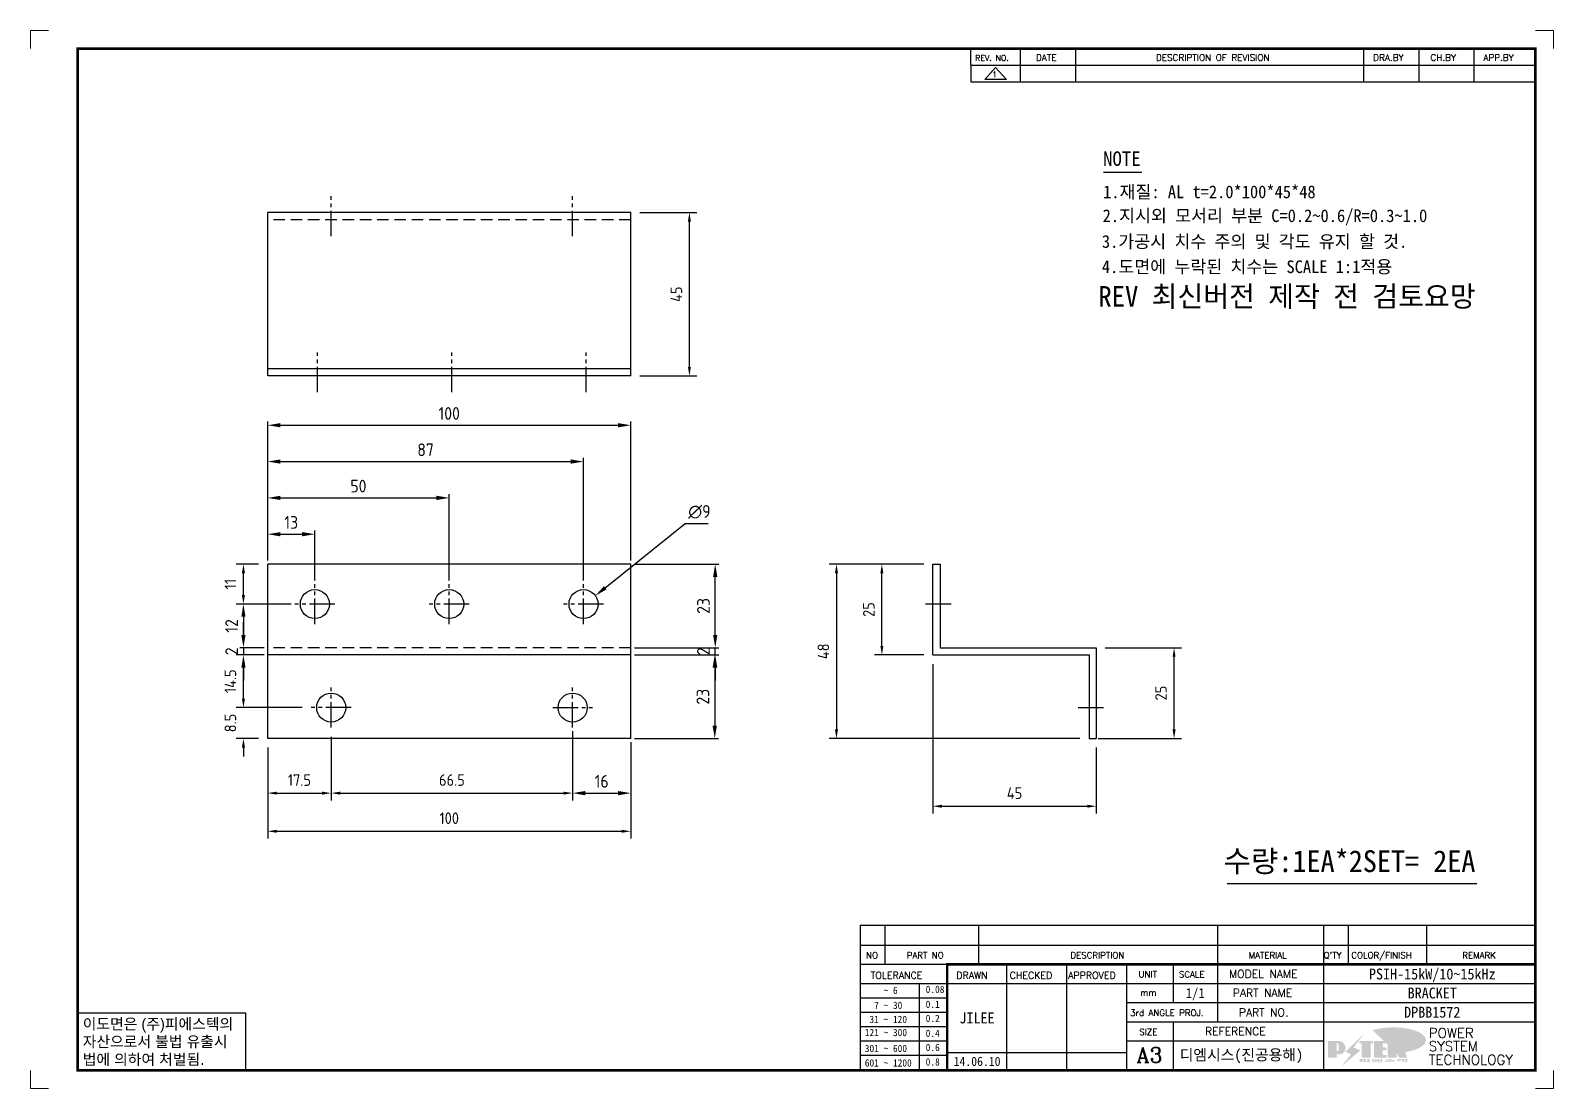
# Model space of a CAD drawing. Header units: millimetres. Extents: x 24815 to 36799, y -9299 to 5469.
# Drawn here: x 25902.7 to 26322.2, y -2272.5 to -1981.2 of the extents above; entities that cross this region are included whole.
import ezdxf
from ezdxf.enums import TextEntityAlignment as Align

# ---------------------------------------------------------------- set-up
doc = ezdxf.new("R2010")
doc.units = ezdxf.units.MM
doc.linetypes.add('CENTER1', pattern=[10, 7, -1, 1, -1])
doc.linetypes.add('HIDDEN2', pattern=[4.7625, 3.175, -1.5875])
doc.layers.add('FORMAT-1', color=7, linetype='Continuous')
doc.layers.add('line', color=3, linetype='Continuous')
doc.styles.add('h1', font='')
doc.styles.add('HAN', font='')
doc.styles.add('RC', font='ROMANC.SHX')
doc.styles.add('ROMANT', font='romant')
doc.styles.add('RT', font='ROMANT.SHX', dxfattribs={"oblique": 15})
doc.styles.get("Standard").update_dxf_attribs({"font": 'ISOCP.SHX', "bigfont": 'WHGTXT.SHX'})
doc.styles.get('h1').set_extended_font_data('New Gulim')
doc.styles.get('HAN').set_extended_font_data('GulimChe')
doc.dimstyles.new('AM_ISO', dxfattribs={"dimtxt": 3.5, "dimasz": 3.5, "dimexe": 1, "dimexo": 1, "dimgap": 1.5, "dimtad": 1, "dimdsep": 46, "dimtxsty": 'Standard', "dimcen": 0, "dimclrd": 256, "dimclre": 256, "dimclrt": 2, "dimadec": 0, "dimazin": 2, "dimtp": 0.1, "dimtm": 0.1, "dimtfac": 0.71, "dimtdec": 3, "dimtmove": 0, "dimatfit": 3, "dimfxl": 0, "dimlwd": -1, "dimlwe": -1, "dimarcsym": 0})
doc.dimstyles.new('AM_ISO$3', dxfattribs={"dimtxt": 3.5, "dimasz": 3.5, "dimexe": 1, "dimexo": 1, "dimgap": 1.5, "dimtad": 1, "dimtoh": 1, "dimdsep": 46, "dimtxsty": 'Standard', "dimcen": 0, "dimclrd": 256, "dimclre": 256, "dimclrt": 2, "dimadec": 0, "dimazin": 2, "dimtp": 0.1, "dimtm": 0.1, "dimtfac": 0.71, "dimtdec": 3, "dimtofl": 0, "dimtmove": 0, "dimatfit": 0, "dimfxl": 0, "dimlwd": -1, "dimlwe": -1, "dimarcsym": 0})
doc.dimstyles.new('PS-1', dxfattribs={"dimtxt": 3.2, "dimasz": 2.5, "dimexe": 2, "dimexo": 2.5, "dimgap": 2, "dimtad": 1, "dimtoh": 1, "dimrnd": 0.05, "dimzin": 12, "dimdsep": 46, "dimtxsty": 'Standard', "dimcen": 0, "dimclrt": 2, "dimazin": 3, "dimtfac": 1, "dimtofl": 0, "dimtmove": 0, "dimatfit": 3, "dimfxl": 0, "dimtolj": 1, "dimtzin": 0, "dimarcsym": 0})

# ---------------------------------------------------------------- blocks, each defined once
blk = doc.blocks.new('*D571')
at = {"color": 0, "lineweight": -2}
for p, q in [((25968.04, -2182.3), (25968.04, -2203.7)), ((26068.04, -2182.3), (26068.04, -2203.7)), ((25970.54, -2201.7), (26065.54, -2201.7))]:
    blk.add_line(p, q, dxfattribs=at)
at = {"color": 0}
for points in [[(25970.54, -2201.29), (25970.54, -2202.12), (25968.04, -2201.7)], [(26065.54, -2201.29), (26065.54, -2202.12), (26068.04, -2201.7)]]:
    blk.add_solid(points, dxfattribs=at)
at = {"layer": 'Defpoints', "color": 0}
for p in [(25968.04, -2179.8), (26068.04, -2179.8), (26068.04, -2201.7)]:
    blk.add_point(p, dxfattribs=at)
at = {"color": 2, "insert": (26018.04, -2198.1), "char_height": 3.2, "attachment_point": 5}
blk.add_mtext('\\A1;100', dxfattribs=at)
blk = doc.blocks.new('*D572')
at = {"color": 0, "lineweight": -2}
for p, q in [((25985.53, -2175.66), (25985.53, -2193.2)), ((25968.04, -2178.66), (25968.04, -2193.2)), ((25970.54, -2191.2), (25983.03, -2191.2))]:
    blk.add_line(p, q, dxfattribs=at)
at = {"color": 0}
for points in [[(25970.54, -2190.79), (25970.54, -2191.62), (25968.04, -2191.2)], [(25983.03, -2190.79), (25983.03, -2191.62), (25985.53, -2191.2)]]:
    blk.add_solid(points, dxfattribs=at)
at = {"layer": 'Defpoints', "color": 0}
for p in [(25968.04, -2176.16), (25985.53, -2173.16), (25985.53, -2191.2)]:
    blk.add_point(p, dxfattribs=at)
at = {"color": 2, "insert": (25976.78, -2187.6), "char_height": 3.2, "attachment_point": 5}
blk.add_mtext('\\A1;17.5', dxfattribs=at)
blk = doc.blocks.new('*D573')
at = {"color": 0, "lineweight": -2}
for p, q in [((25985.53, -2175.66), (25985.53, -2193.2)), ((26052.03, -2175.66), (26052.03, -2193.2)), ((25988.03, -2191.2), (26049.53, -2191.2))]:
    blk.add_line(p, q, dxfattribs=at)
at = {"color": 0}
for points in [[(25988.03, -2190.79), (25988.03, -2191.62), (25985.53, -2191.2)], [(26049.53, -2190.79), (26049.53, -2191.62), (26052.03, -2191.2)]]:
    blk.add_solid(points, dxfattribs=at)
at = {"layer": 'Defpoints', "color": 0}
for p in [(25985.53, -2173.16), (26052.03, -2173.16), (26052.03, -2191.2)]:
    blk.add_point(p, dxfattribs=at)
at = {"color": 2, "insert": (26018.78, -2187.6), "char_height": 3.2, "attachment_point": 5}
blk.add_mtext('\\A1;66.5', dxfattribs=at)
blk = doc.blocks.new('*D574')
at = {"color": 0, "lineweight": -2}
for p, q in [((25961.36, -2165.15), (25961.36, -2162.65)), ((25977.53, -2167.65), (25959.36, -2167.65)), ((25965.54, -2176.16), (25959.36, -2176.16)), ((25961.36, -2178.66), (25961.36, -2181.16))]:
    blk.add_line(p, q, dxfattribs=at)
at = {"color": 0}
for points in [[(25960.94, -2165.15), (25961.78, -2165.15), (25961.36, -2167.65)], [(25960.94, -2178.66), (25961.78, -2178.66), (25961.36, -2176.16)]]:
    blk.add_solid(points, dxfattribs=at)
at = {"layer": 'Defpoints', "color": 0}
for p in [(25961.36, -2167.65), (25980.03, -2167.65), (25968.04, -2176.16)]:
    blk.add_point(p, dxfattribs=at)
at = {"color": 2, "insert": (25957.76, -2171.9), "char_height": 3.2, "attachment_point": 5, "rotation": 90}
blk.add_mtext('\\A1;8.5', dxfattribs=at)
blk = doc.blocks.new('*D575')
at = {"color": 0, "lineweight": -2}
for p, q in [((25965.54, -2153.16), (25959.36, -2153.16)), ((25961.36, -2165.15), (25961.36, -2155.66)), ((25977.53, -2167.65), (25959.36, -2167.65))]:
    blk.add_line(p, q, dxfattribs=at)
at = {"color": 0}
for points in [[(25960.94, -2155.66), (25961.78, -2155.66), (25961.36, -2153.16)], [(25960.94, -2165.15), (25961.78, -2165.15), (25961.36, -2167.65)]]:
    blk.add_solid(points, dxfattribs=at)
at = {"layer": 'Defpoints', "color": 0}
for p in [(25961.36, -2153.16), (25968.04, -2153.16), (25980.03, -2167.65)]:
    blk.add_point(p, dxfattribs=at)
at = {"color": 2, "insert": (25957.76, -2160.4), "char_height": 3.2, "attachment_point": 5, "rotation": 90}
blk.add_mtext('\\A1;14.5', dxfattribs=at)
blk = doc.blocks.new('*D576')
at = {"color": 0, "lineweight": -2}
for p, q in [((25965.54, -2128.16), (25959.36, -2128.16)), ((25961.36, -2136.66), (25961.36, -2130.66)), ((25973.03, -2139.16), (25959.36, -2139.16))]:
    blk.add_line(p, q, dxfattribs=at)
at = {"color": 0}
for points in [[(25960.94, -2130.66), (25961.78, -2130.66), (25961.36, -2128.16)], [(25960.94, -2136.66), (25961.78, -2136.66), (25961.36, -2139.16)]]:
    blk.add_solid(points, dxfattribs=at)
at = {"layer": 'Defpoints', "color": 0}
for p in [(25961.36, -2128.16), (25968.04, -2128.16), (25975.53, -2139.16)]:
    blk.add_point(p, dxfattribs=at)
at = {"color": 2, "insert": (25957.76, -2133.66), "char_height": 3.2, "attachment_point": 5, "rotation": 90}
blk.add_mtext('\\A1;11', dxfattribs=at)
blk = doc.blocks.new('*D577')
at = {"linetype": 'ByBlock'}
for p, q in [((25974.53, -2139.16), (25960.36, -2139.16)), ((25961.36, -2142.66), (25961.36, -2147.66)), ((25967.04, -2151.16), (25960.36, -2151.16))]:
    blk.add_line(p, q, dxfattribs=at)
for points in [[(25960.78, -2142.66), (25961.94, -2142.66), (25961.36, -2139.16)], [(25960.78, -2147.66), (25961.94, -2147.66), (25961.36, -2151.16)]]:
    blk.add_solid(points)
at = {"layer": 'Defpoints', "color": 0}
for p in [(25975.53, -2139.16), (25961.36, -2151.16), (25968.04, -2151.16)]:
    blk.add_point(p, dxfattribs=at)
at = {"color": 2, "insert": (25958.11, -2145.16), "char_height": 3.5, "attachment_point": 5, "rotation": 90}
blk.add_mtext('12', dxfattribs=at)
blk = doc.blocks.new('*D578')
at = {"linetype": 'ByBlock'}
for p, q in [((26052.03, -2174.16), (26052.03, -2192.2)), ((26068.04, -2177.16), (26068.04, -2192.2)), ((26055.53, -2191.2), (26064.54, -2191.2))]:
    blk.add_line(p, q, dxfattribs=at)
for points in [[(26055.53, -2190.62), (26055.53, -2191.79), (26052.03, -2191.2)], [(26064.54, -2190.62), (26064.54, -2191.79), (26068.04, -2191.2)]]:
    blk.add_solid(points)
at = {"layer": 'Defpoints', "color": 0}
for p in [(26052.03, -2173.16), (26068.04, -2176.16), (26068.04, -2191.2)]:
    blk.add_point(p, dxfattribs=at)
at = {"color": 2, "insert": (26060.03, -2187.95), "char_height": 3.5, "attachment_point": 5}
blk.add_mtext('16', dxfattribs=at)
blk = doc.blocks.new('*D579')
at = {"linetype": 'ByBlock'}
for p, q in [((26069.04, -2153.16), (26092.17, -2153.16)), ((26091.17, -2156.66), (26091.17, -2172.66)), ((26069.04, -2176.16), (26092.17, -2176.16))]:
    blk.add_line(p, q, dxfattribs=at)
for points in [[(26090.58, -2156.66), (26091.75, -2156.66), (26091.17, -2153.16)], [(26090.58, -2172.66), (26091.75, -2172.66), (26091.17, -2176.16)]]:
    blk.add_solid(points)
at = {"layer": 'Defpoints', "color": 0}
for p in [(26068.04, -2153.16), (26068.04, -2176.16), (26091.17, -2176.16)]:
    blk.add_point(p, dxfattribs=at)
at = {"color": 2, "insert": (26087.91, -2164.66), "char_height": 3.5, "attachment_point": 5, "rotation": 90}
blk.add_mtext('23', dxfattribs=at)
blk = doc.blocks.new('*D580')
at = {"linetype": 'ByBlock'}
for p, q in [((26069.04, -2128.16), (26092.3, -2128.16)), ((26091.3, -2147.66), (26091.3, -2131.66)), ((26069.04, -2151.16), (26092.3, -2151.16))]:
    blk.add_line(p, q, dxfattribs=at)
for points in [[(26090.72, -2131.66), (26091.89, -2131.66), (26091.3, -2128.16)], [(26090.72, -2147.66), (26091.89, -2147.66), (26091.3, -2151.16)]]:
    blk.add_solid(points)
at = {"layer": 'Defpoints', "color": 0}
for p in [(26068.04, -2128.16), (26091.3, -2128.16), (26068.04, -2151.16)]:
    blk.add_point(p, dxfattribs=at)
at = {"color": 2, "insert": (26088.05, -2139.66), "char_height": 3.5, "attachment_point": 5, "rotation": 90}
blk.add_mtext('23', dxfattribs=at)
blk = doc.blocks.new('*D581')
at = {"linetype": 'ByBlock'}
for p, q in [((25961.36, -2147.66), (25961.36, -2144.16)), ((25967.04, -2151.16), (25960.36, -2151.16)), ((25961.36, -2151.16), (25961.36, -2153.16)), ((25967.04, -2153.16), (25960.36, -2153.16)), ((25961.36, -2156.66), (25961.36, -2160.16))]:
    blk.add_line(p, q, dxfattribs=at)
for points in [[(25960.78, -2147.66), (25961.94, -2147.66), (25961.36, -2151.16)], [(25960.78, -2156.66), (25961.94, -2156.66), (25961.36, -2153.16)]]:
    blk.add_solid(points)
at = {"layer": 'Defpoints', "color": 0}
for p in [(25968.04, -2151.16), (25961.36, -2153.16), (25968.04, -2153.16)]:
    blk.add_point(p, dxfattribs=at)
at = {"color": 2, "insert": (25958.11, -2152.16), "char_height": 3.5, "attachment_point": 5, "rotation": 90}
blk.add_mtext('2', dxfattribs=at)
blk = doc.blocks.new('*D582')
at = {"linetype": 'ByBlock'}
for p, q in [((26091.3, -2147.66), (26091.3, -2144.16)), ((26069.04, -2151.16), (26092.3, -2151.16)), ((26091.3, -2153.16), (26091.3, -2151.16)), ((26069.04, -2153.16), (26092.3, -2153.16)), ((26091.3, -2156.66), (26091.3, -2160.16))]:
    blk.add_line(p, q, dxfattribs=at)
for points in [[(26090.72, -2147.66), (26091.89, -2147.66), (26091.3, -2151.16)], [(26090.72, -2156.66), (26091.89, -2156.66), (26091.3, -2153.16)]]:
    blk.add_solid(points)
at = {"layer": 'Defpoints', "color": 0}
for p in [(26068.04, -2151.16), (26091.3, -2151.16), (26068.04, -2153.16)]:
    blk.add_point(p, dxfattribs=at)
at = {"color": 2, "insert": (26088.05, -2152.16), "char_height": 3.5, "attachment_point": 5, "rotation": 90}
blk.add_mtext('2', dxfattribs=at)
blk = doc.blocks.new('*D603')
at = {"color": 0, "lineweight": -2}
for p, q in [((26148.75, -2128.16), (26135.21, -2128.16)), ((26137.21, -2150.66), (26137.21, -2130.66)), ((26148.75, -2153.16), (26135.21, -2153.16))]:
    blk.add_line(p, q, dxfattribs=at)
at = {"color": 0}
for points in [[(26136.79, -2130.66), (26137.62, -2130.66), (26137.21, -2128.16)], [(26136.79, -2150.66), (26137.62, -2150.66), (26137.21, -2153.16)]]:
    blk.add_solid(points, dxfattribs=at)
at = {"layer": 'Defpoints', "color": 0}
for p in [(26137.21, -2128.16), (26151.25, -2128.16), (26151.25, -2153.16)]:
    blk.add_point(p, dxfattribs=at)
at = {"color": 2, "insert": (26133.61, -2140.66), "char_height": 3.2, "attachment_point": 5, "rotation": 90}
blk.add_mtext('\\A1;25', dxfattribs=at)
blk = doc.blocks.new('*D604')
at = {"color": 0, "lineweight": -2}
for p, q in [((26198.75, -2151.16), (26219.69, -2151.16)), ((26217.69, -2173.66), (26217.69, -2153.66)), ((26196.75, -2176.16), (26219.69, -2176.16))]:
    blk.add_line(p, q, dxfattribs=at)
at = {"color": 0}
for points in [[(26217.27, -2153.66), (26218.1, -2153.66), (26217.69, -2151.16)], [(26217.27, -2173.66), (26218.1, -2173.66), (26217.69, -2176.16)]]:
    blk.add_solid(points, dxfattribs=at)
at = {"layer": 'Defpoints', "color": 0}
for p in [(26196.25, -2151.16), (26217.69, -2151.16), (26194.25, -2176.16)]:
    blk.add_point(p, dxfattribs=at)
at = {"color": 2, "insert": (26214.08, -2163.66), "char_height": 3.2, "attachment_point": 5, "rotation": 90}
blk.add_mtext('\\A1;25', dxfattribs=at)
blk = doc.blocks.new('*D605')
at = {"color": 0, "lineweight": -2}
for p, q in [((26148.75, -2128.16), (26122.7, -2128.16)), ((26124.7, -2130.66), (26124.7, -2173.66)), ((26191.75, -2176.16), (26122.7, -2176.16))]:
    blk.add_line(p, q, dxfattribs=at)
at = {"color": 0}
for points in [[(26124.29, -2130.66), (26125.12, -2130.66), (26124.7, -2128.16)], [(26124.29, -2173.66), (26125.12, -2173.66), (26124.7, -2176.16)]]:
    blk.add_solid(points, dxfattribs=at)
at = {"layer": 'Defpoints', "color": 0}
for p in [(26151.25, -2128.16), (26124.7, -2176.16), (26194.25, -2176.16)]:
    blk.add_point(p, dxfattribs=at)
at = {"color": 2, "insert": (26121.1, -2152.16), "char_height": 3.2, "attachment_point": 5, "rotation": 90}
blk.add_mtext('\\A1;48', dxfattribs=at)
blk = doc.blocks.new('*D606')
at = {"color": 0, "lineweight": -2}
for p, q in [((26151.25, -2155.66), (26151.25, -2196.81)), ((26196.25, -2178.66), (26196.25, -2196.81)), ((26153.75, -2194.81), (26193.75, -2194.81))]:
    blk.add_line(p, q, dxfattribs=at)
at = {"color": 0}
for points in [[(26153.75, -2194.39), (26153.75, -2195.23), (26151.25, -2194.81)], [(26193.75, -2194.39), (26193.75, -2195.23), (26196.25, -2194.81)]]:
    blk.add_solid(points, dxfattribs=at)
at = {"layer": 'Defpoints', "color": 0}
for p in [(26151.25, -2153.16), (26196.25, -2176.16), (26196.25, -2194.81)]:
    blk.add_point(p, dxfattribs=at)
at = {"color": 2, "insert": (26173.75, -2191.21), "char_height": 3.2, "attachment_point": 5}
blk.add_mtext('\\A1;45', dxfattribs=at)
blk = doc.blocks.new('*D607')
at = {"color": 0, "lineweight": -2}
for p, q in [((26070.54, -2031.35), (26086.2, -2031.35)), ((26084.2, -2073.85), (26084.2, -2033.85)), ((26070.54, -2076.35), (26086.2, -2076.35))]:
    blk.add_line(p, q, dxfattribs=at)
at = {"color": 0}
for points in [[(26083.78, -2033.85), (26084.61, -2033.85), (26084.2, -2031.35)], [(26083.78, -2073.85), (26084.61, -2073.85), (26084.2, -2076.35)]]:
    blk.add_solid(points, dxfattribs=at)
at = {"layer": 'Defpoints', "color": 0}
for p in [(26068.04, -2031.35), (26084.2, -2031.35), (26068.04, -2076.35)]:
    blk.add_point(p, dxfattribs=at)
at = {"color": 2, "insert": (26080.6, -2053.85), "char_height": 3.2, "attachment_point": 5, "rotation": 90}
blk.add_mtext('\\A1;45', dxfattribs=at)
blk = doc.blocks.new('no3')
at = {"color": 180}
for p, q in [((0, 5.5), (0, 0)), ((0, 5.5), (186, 5.5)), ((6.79, 5.5), (6.79, 0)), ((32.74, 0.11), (32.74, 5.5)), ((98.4, 5.5), (98.4, 0)), ((127.61, 5.5), (127.61, 0)), ((134.43, 5.5), (134.43, 0)), ((155.98, 5.5), (155.98, 0))]:
    blk.add_line(p, q, dxfattribs=at)
at = {"color": 2, "style": 'HAN'}
for tag, p in [('PART-NO', (19.76, 2.75)), ('MATERIAL', (111.38, 2.75)), ("Q'TY", (131.02, 2.75)), ('COLOR/FINISH', (145.2, 2.75)), ('REMARK', (170.76, 2.75))]:
    blk.add_attdef(tag, text='', height=2.9, dxfattribs=at).set_placement(p, align=Align.MIDDLE_CENTER)
blk.add_attdef('DESCRIPTION', text='', height=2.9, dxfattribs=at).set_placement((34.51, 2.75), align=Align.MIDDLE_LEFT)
at = {"color": 2, "style": 'RT', "oblique": 15}
blk.add_attdef('NO', text='', height=1.74, dxfattribs=at).set_placement((3.38, 2.51), align=Align.MIDDLE_CENTER)
blk = doc.blocks.new('re3')
at = {"color": 180}
for p, q in [((0, 0), (0, -4.55)), ((6.87, -0.64), (3.86, -3.91)), ((9.88, -3.91), (3.86, -3.91)), ((6.87, -0.64), (9.88, -3.91)), ((13.74, -4.55), (13.74, 0)), ((28.97, -4.55), (28.97, 0)), ((108.25, -4.55), (108.25, 0)), ((123.49, -4.55), (123.49, 0)), ((138.64, -4.55), (138.64, 0)), ((0, -4.55), (155.53, -4.55))]:
    blk.add_line(p, q, dxfattribs=at)
at = {"color": 2, "style": 'RC', "oblique": 15}
blk.add_attdef('REV.NO', text='', height=1.56, dxfattribs=at).set_placement((6.59, -2.56), align=Align.MIDDLE_CENTER)
blk.add_attdef('-1', text='', height=1.56, dxfattribs=at).set_placement((9.37, -1.66), align=Align.MIDDLE_LEFT)
at = {"color": 2, "style": 'HAN'}
for tag, p in [('REV.-DATE', (21.36, -2.28)), ('DRA.BY', (115.87, -2.28)), ('CH.BY', (131.07, -2.28)), ('APP.BY', (147.09, -2.28))]:
    blk.add_attdef(tag, text='', height=2.5, dxfattribs=at).set_placement(p, align=Align.MIDDLE_CENTER)
blk.add_attdef('DESCRIPTION-OF-REVISION', text='', height=2.5, dxfattribs=at).set_placement((31.61, -2.28), align=Align.MIDDLE_LEFT)
blk = doc.blocks.new('t3')
for p, q in [((0, 15.88), (46.25, 15.88)), ((0, 15.88), (0, 0)), ((46.25, 15.88), (46.25, 0)), ((0, 0), (46.25, 0))]:
    blk.add_line(p, q)
at = {"color": 1, "style": 'h1'}
for s, p in [('이도면은 (주)피에스텍의', (1.4, 11.29)), ('자산으로서 불법 유출시', (1.4, 6.41)), ('법에 의하여 처벌됨.', (1.4, 1.52))]:
    blk.add_text(s, height=3, dxfattribs=at).set_placement(p)
blk = doc.blocks.new('new LOGO')
at = {"layer": 'line'}
h = blk.add_hatch(color=1, dxfattribs=at)
h.paths.add_polyline_path([(41.5, 16.4), (54.3, 16.4, 1), (54.3, 82.9), (0, 82.9), (0, -0.1), (41.5, -0.1)])
h.paths.add_polyline_path([(41.5, 27.9), (41.5, 71.9), (43.6, 71.9, -0.414214), (54.6, 60.9), (54.6, 38.9, -0.414214), (43.6, 27.9)], flags=16)
h.paths.add_polyline_path([(214.7, 71.9), (227.5, 71.9), (227.5, 82.9), (159.7, 82.9), (159.7, 71.9), (172.5, 71.9), (172.5, -0.1), (214.7, -0.1)])
h.paths.add_polyline_path([(276, 37.4), (294.8, 37.4), (294.8, 49.1), (276, 49.1), (276, 71.9), (294.8, 71.9), (294.8, 82.9), (234.5, 82.9), (234.5, -0.1), (297, -0.1), (297, 10.9), (276, 10.9)])
h.paths.add_polyline_path([(347.2, 35.2), (359.7, -0.1), (400.5, -0.1), (379.6, 66.8), (399.7, 82.9), (380.6, 82.9), (347.2, 61.6), (347.2, 82.9), (305.5, 82.9), (305.5, -0.1), (347.2, -0.1)])
h = blk.add_hatch(color=250, dxfattribs=at)
h.paths.add_polyline_path([(44.5, 69.4), (46.6, 69.4, -0.129793), (52, 68, 0.221832), (43.6, 71.9), (41.5, 71.9), (41.5, 27.9), (43.6, 27.9, 0.02048), (44.5, 28)], flags=17)
h.paths.add_polyline_path([(44.5, 13.9), (57.3, 13.9, 0.72362), (77.1, 73.9, -0.679777), (54.3, 16.4), (41.5, 16.4), (41.5, -0.1), (3, -0.1), (3, -2.6), (44.5, -2.6)])
h.paths.add_polyline_path([(117.9, 14.2), (71.5, -44.4), (77.1, -39.6), (120.8, 15.6), (92, 28.9), (173.3, 106), (177.5, 111.4), (89.1, 27.6)])
h.paths.add_polyline_path([(162.7, 71.9), (162.7, 69.4), (172.5, 69.4), (172.5, 71.9)], flags=17)
h.paths.add_polyline_path([(217.7, 69.4), (230.5, 69.4), (230.5, 80.4), (227.5, 80.4), (227.5, 71.9), (214.7, 71.9), (214.7, -0.1), (175.5, -0.1), (175.5, -2.6), (217.7, -2.6)])
h.paths.add_polyline_path([(297.8, 46.6), (294.8, 46.6), (294.8, 37.4), (276, 37.4), (276, 10.9), (279, 10.9), (279, 34.9), (297.8, 34.9)])
h.paths.add_polyline_path([(300, 8.4), (297, 8.4), (297, -0.1), (237.5, -0.1), (237.5, -2.6), (300, -2.6)])
h.paths.add_polyline_path([(297.8, 80.4), (294.8, 80.4), (294.8, 71.9), (276, 71.9), (276, 49.1), (279, 49.1), (279, 69.4), (297.8, 69.4)])
h.paths.add_polyline_path([(350.2, 80.4), (347.2, 80.4), (347.2, 61.6), (350.2, 63.5)])
h.paths.add_polyline_path([(350.2, 26.7), (347.2, 35.2), (347.2, -0.1), (308.5, -0.1), (308.5, -2.6), (350.2, -2.6)])
h.paths.add_polyline_path([(402.7, 80.4), (396.5, 80.4), (379.6, 66.8), (400.5, -0.1), (361.8, -0.1), (362.7, -2.6), (403.5, -2.6), (382.6, 64.3)])
blk.add_hatch(color=5, dxfattribs=at).paths.add_polyline_path([(166.3, 35), (131, 49), (180.4, 112.7), (92, 28.9), (120.8, 15.6), (74.4, -43)])
h = blk.add_hatch(color=253, dxfattribs=at)
edge = h.paths.add_edge_path()
edge.add_ellipse((333.9, 86.4), major_axis=(-165.9, 0), ratio=0.39426, start_angle=111.51268, end_angle=334.46902)
edge.add_ellipse((314.1, 81.2), major_axis=(-153.7, 0), ratio=0.40699, start_angle=121.30662, end_angle=327.74369, ccw=False)
edge.add_line((394, 27.8), (394.7, 25.6))
h = blk.add_hatch(color=250, dxfattribs=at)
edge = h.paths.add_edge_path()
edge.add_ellipse((237.8, -17.6), major_axis=(-14.3, 0), ratio=0.526336, start_angle=192.2456, end_angle=269.07481)
edge.add_line((238.1, -10.1), (237.6, -10.1))
edge.add_ellipse((237.8, -17.6), major_axis=(-14.3, 0), ratio=0.526336, start_angle=270.92519, end_angle=449.07481)
edge.add_line((237.6, -25.1), (238.1, -25.1))
edge.add_ellipse((237.8, -17.6), major_axis=(-14.3, 0), ratio=0.526336, start_angle=450.92519, end_angle=527.7544)
edge.add_line((251.7, -19.2), (254.1, -19.2))
edge.add_line((254.1, -19.2), (254.1, -27.1))
edge.add_line((254.1, -27.1), (263.1, -27.1))
edge.add_line((263.1, -27.1), (263.1, -10.1))
edge.add_line((263.1, -10.1), (254.1, -10.1))
edge.add_line((254.1, -10.1), (254.1, -16))
edge.add_line((254.1, -16), (251.7, -16))
h.paths.add_polyline_path([(241, -16.4), (241, -18.7, -1), (234.4, -18.7), (234.4, -16.4, -1)], flags=16)
h.paths.add_polyline_path([(278.2, -10.1), (268.1, -10.1), (268.1, -27.1), (278.2, -27.1)])
h.paths.add_polyline_path([(310.3, -10.1), (310.3, -11.1, -0.157169), (289.3, -17.5), (294, -19.9, 0.128407), (316.3, -15.9, 0.128407), (338.6, -19.9), (343.3, -17.5, -0.157169), (322.2, -11.1), (322.2, -10.1)])
h.paths.add_polyline_path([(342.1, -25.1), (342.1, -22.3), (290.4, -22.3), (290.4, -25.1)])
h.paths.add_polyline_path([(352, -10.1), (352, -16.2, 0.414214), (354, -18.2), (378.7, -18.2), (378.7, -19.6), (390.2, -19.6), (390.2, -10.1), (378.7, -10.1), (378.7, -13.6), (374.7, -13.6), (374.7, -15.1), (378.7, -15.1), (378.7, -16.2), (364.7, -16.2), (364.7, -15.1), (371.2, -15.1), (371.2, -13.6), (364.7, -13.6), (364.7, -12.6), (374.7, -12.6), (374.7, -10.1)])
h.paths.add_polyline_path([(393.8, -10.1), (393.8, -19.6), (405, -19.6), (405, -10.1)])
h.paths.add_polyline_path([(405, -27.1), (405, -20.9), (356.8, -20.9), (356.8, -23), (391.8, -23), (391.8, -27.1)])
h.paths.add_polyline_path([(200.4, -10.1), (200.4, -22.3), (193.2, -22.3), (193.2, -12.6), (196.6, -12.6), (196.6, -10.1), (161, -10.1), (161, -12.6), (164.5, -12.6), (164.5, -22.3), (161, -22.3), (161, -25.1), (200.4, -25.1), (200.4, -27.1), (213.9, -27.1), (213.9, -10.1)])
h.paths.add_polyline_path([(182, -12.6), (175.6, -12.6), (175.6, -22.3), (182, -22.3)], flags=17)
blk = doc.blocks.new('format-3')
at = {"color": 3, "lineweight": 9}
for p, q in [((0, 286.3), (0, 291.3)), ((5, 291.3), (0, 291.3)), ((414.5, 291.3), (419.5, 291.3)), ((419.5, 286.3), (419.5, 291.3)), ((0, 5), (0, 0)), ((419.5, 5), (419.5, 0)), ((5, 0), (0, 0)), ((414.5, 0), (419.5, 0))]:
    blk.add_line(p, q, dxfattribs=at)
at = {"color": 180}
for p, q in [((258.97, 281.75), (258.97, 286.3)), ((272.71, 281.75), (272.71, 286.3)), ((287.94, 281.75), (287.94, 286.3)), ((367.22, 281.75), (367.22, 286.3)), ((382.45, 281.75), (382.45, 286.3)), ((397.61, 281.75), (397.61, 286.3)), ((258.97, 281.75), (414.5, 281.75)), ((228.5, 39.49), (228.5, 5)), ((228.5, 39.49), (414.5, 39.49)), ((235.29, 39.49), (235.29, 34.21)), ((261.24, 34.21), (261.24, 39.49)), ((326.9, 39.49), (326.9, 34.21)), ((356.11, 39.49), (356.11, 34.21)), ((362.93, 39.49), (362.93, 34.21)), ((384.48, 39.49), (384.48, 34.21)), ((228.5, 34.21), (252.48, 34.21)), ((268.96, 5), (268.96, 34.21)), ((285.45, 5), (285.45, 34.21)), ((301.94, 5), (301.94, 34.21)), ((314.72, 34.21), (314.72, 23.65)), ((326.9, 34.21), (326.9, 18.37)), ((356.11, 34.21), (356.11, 5)), ((228.5, 28.93), (252.48, 28.93)), ((244.89, 5.23), (244.89, 28.93)), ((252.48, 28.93), (414.5, 28.93)), ((228.5, 24.98), (252.48, 24.98)), ((228.5, 21.03), (252.48, 21.03)), ((301.94, 23.65), (414.5, 23.65)), ((228.5, 17.08), (252.48, 17.08)), ((301.94, 18.37), (414.5, 18.37)), ((314.72, 18.37), (314.72, 5)), ((228.5, 13.13), (252.48, 13.13)), ((301.94, 13.09), (356.11, 13.09)), ((228.5, 9.18), (252.48, 9.18)), ((252.48, 9.95), (301.94, 9.95))]:
    blk.add_line(p, q, dxfattribs=at)
at = {"const_width": 0.7}
blk.add_lwpolyline([(252.48, 5), (252.48, 34.21), (414.5, 34.21)], dxfattribs=at)
at = {"layer": 'FORMAT-1', "const_width": 0.7}
blk.add_lwpolyline([(13, 5), (13, 286.3), (414.5, 286.3), (414.5, 5)], close=True, dxfattribs=at)
blk.add_blockref('t3', (13, 5))
at = {"xscale": 0.05400000000000027, "yscale": 0.05400000000000027, "zscale": 0.05400000000000027}
blk.add_blockref('new LOGO', (357.35, 8.65), dxfattribs=at)
at = {"color": 2}
for s, height, style, p in [('REV. NO.', 1.56, 'RC', (260.23, 282.95)), ('DATE', 1.788, 'RC', (276.95, 282.94)), ('DESCRIPTION OF REVISION', 1.7875, 'RC', (309.98, 282.94)), ('DRA.BY', 1.788, 'RC', (369.83, 282.94)), ('CH.BY', 1.788, 'RC', (385.59, 282.94)), ('APP.BY', 1.788, 'RC', (400.18, 282.94)), ('COLOR/FINISH', 1.7424, 'RC', (363.8, 35.83)), ('NO', 1.742, 'RC', (230.16, 35.83)), ('PART NO', 1.742, 'RC', (241.36, 35.83)), ('DESCRIPTION', 1.7424, 'RC', (286.43, 35.83)), ('MATERIAL', 1.742, 'RC', (335.52, 35.83)), ("Q'TY", 1.742, 'RC', (356.17, 35.83)), ('REMARK', 1.742, 'RC', (394.37, 35.83)), (' TOLERANCE', 1.9, 'RC', (230.11, 30.22)), ('DRAWN', 1.9, 'RC', (255, 30.22)), ('CHECKED', 1.9, 'RC', (269.71, 30.22)), ('APPROVED', 1.9, 'RC', (285.8, 30.22)), ('UNIT', 1.742, 'RC', (305.19, 30.55)), ('SCALE', 1.742, 'RC', (316.32, 30.55)), ('MODEL NAME', 2.178, 'RC', (330.12, 30.46)), ('    ~ 6', 2, 'HAN', (229.8, 26.03)), ('0.08', 2, 'HAN', (246.57, 26.31)), ('mm', 1.742, 'RC', (305.67, 25.56)), ('PART NAME', 2.178, 'RC', (331.17, 25.24)), ('  7 ~ 30', 2, 'HAN', (229.8, 21.91)), ('0.1', 2, 'HAN', (246.57, 22.2)), ('3rd ANGLE PROJ.', 1.7424, 'RC', (302.87, 19.97)), ('PART NO.', 2.178, 'RC', (332.84, 19.85)), (' 31 ~ 120', 2, 'HAN', (229.8, 18.04)), ('0.2', 2, 'HAN', (246.57, 18.32)), ('REFERENCE', 2.178, 'RC', (323.52, 14.69)), ('121 ~ 300', 2, 'HAN', (229.8, 14.42)), ('0.4', 2, 'HAN', (246.57, 14.2)), ('SIZE', 1.742, 'RC', (305.39, 14.71)), ('301 ~ 600', 2, 'HAN', (229.8, 10.04)), ('0.6', 2, 'HAN', (246.57, 10.32)), ('601 ~ 1200', 2, 'HAN', (229.8, 6.05)), ('0.8', 2, 'HAN', (246.57, 6.33))]:
    blk.add_text(s, height=height, dxfattribs=dict(at, style=style)).set_placement(p)
at = {"style": 'ROMANT'}
for s, p in [('POWER', (385.15, 13.96)), ('SYSTEM', (385.15, 10.31)), ('TECHNOLOGY', (385.15, 6.56))]:
    blk.add_text(s, height=2.7, dxfattribs=at).set_placement(p)
at = {"color": 2, "lineweight": 25, "style": 'RC'}
blk.add_text('A3', height=4.182, dxfattribs=at).set_placement((304.61, 7.14))
at = {"style": 'HAN'}
for tag, height, p in [('MODEL-NAME', 3, (386.1, 31.53)), ('SCALE', 2.7, (320.81, 26.29)), ('PART-NAME', 3, (386.1, 26.29)), ('CH-BY', 3, (277.21, 19.44)), ('PART-NO', 3, (386.1, 21.01)), ('DRA-BY', 3, (260.72, 19.44)), ('APP-BY', 3, (293.7, 19.44)), ('DRA-DATE', 2.5, (260.72, 7.47)), ('CH-DATE', 2.5, (277.21, 7.47)), ('APP-DATE', 2.5, (293.7, 7.47)), ('관련업체', 3, (333.52, 9.26))]:
    blk.add_attdef(tag, text='', height=height, dxfattribs=at).set_placement(p, align=Align.MIDDLE_CENTER)
blk = doc.blocks.new('*D583')
at = {"linetype": 'ByBlock'}
for p, q in [((25968.04, -2127.16), (25968.04, -2118.92)), ((25971.54, -2119.92), (25977.53, -2119.92)), ((25981.03, -2132.66), (25981.03, -2118.92))]:
    blk.add_line(p, q, dxfattribs=at)
for points in [[(25971.54, -2119.33), (25971.54, -2120.5), (25968.04, -2119.92)], [(25977.53, -2119.33), (25977.53, -2120.5), (25981.03, -2119.92)]]:
    blk.add_solid(points)
at = {"layer": 'Defpoints', "color": 0}
for p in [(25981.03, -2119.92), (25968.04, -2128.16), (25981.03, -2133.66)]:
    blk.add_point(p, dxfattribs=at)
at = {"color": 2, "insert": (25974.53, -2116.67), "char_height": 3.5, "attachment_point": 5}
blk.add_mtext('13', dxfattribs=at)
blk = doc.blocks.new('*D584')
at = {"linetype": 'ByBlock'}
for p, q in [((25968.04, -2127.16), (25968.04, -2108.92)), ((25971.54, -2109.92), (26014.53, -2109.92)), ((26018.03, -2132.66), (26018.03, -2108.92))]:
    blk.add_line(p, q, dxfattribs=at)
for points in [[(25971.54, -2109.33), (25971.54, -2110.5), (25968.04, -2109.92)], [(26014.53, -2109.33), (26014.53, -2110.5), (26018.03, -2109.92)]]:
    blk.add_solid(points)
at = {"layer": 'Defpoints', "color": 0}
for p in [(26018.03, -2109.92), (25968.04, -2128.16), (26018.03, -2133.66)]:
    blk.add_point(p, dxfattribs=at)
at = {"color": 2, "insert": (25993.03, -2106.67), "char_height": 3.5, "attachment_point": 5}
blk.add_mtext('50', dxfattribs=at)
blk = doc.blocks.new('*D585')
at = {"linetype": 'ByBlock'}
for p, q in [((25968.04, -2127.16), (25968.04, -2098.92)), ((25971.54, -2099.92), (26051.53, -2099.92)), ((26055.03, -2132.66), (26055.03, -2098.92))]:
    blk.add_line(p, q, dxfattribs=at)
for points in [[(25971.54, -2099.33), (25971.54, -2100.5), (25968.04, -2099.92)], [(26051.53, -2099.33), (26051.53, -2100.5), (26055.03, -2099.92)]]:
    blk.add_solid(points)
at = {"layer": 'Defpoints', "color": 0}
for p in [(26055.03, -2099.92), (25968.04, -2128.16), (26055.03, -2133.66)]:
    blk.add_point(p, dxfattribs=at)
at = {"color": 2, "insert": (26011.53, -2096.67), "char_height": 3.5, "attachment_point": 5}
blk.add_mtext('87', dxfattribs=at)
blk = doc.blocks.new('*D586')
at = {"linetype": 'ByBlock'}
for p, q in [((25968.04, -2127.16), (25968.04, -2088.92)), ((26068.04, -2127.16), (26068.04, -2088.92)), ((25971.54, -2089.92), (26064.54, -2089.92))]:
    blk.add_line(p, q, dxfattribs=at)
for points in [[(25971.54, -2089.33), (25971.54, -2090.5), (25968.04, -2089.92)], [(26064.54, -2089.33), (26064.54, -2090.5), (26068.04, -2089.92)]]:
    blk.add_solid(points)
at = {"layer": 'Defpoints', "color": 0}
for p in [(26068.04, -2089.92), (25968.04, -2128.16), (26068.04, -2128.16)]:
    blk.add_point(p, dxfattribs=at)
at = {"color": 2, "insert": (26018.04, -2086.67), "char_height": 3.5, "attachment_point": 5}
blk.add_mtext('100', dxfattribs=at)
blk = doc.blocks.new('*D587')
at = {"linetype": 'ByBlock'}
for p, q in [((26061.03, -2134.65), (26083.05, -2117.01)), ((26083.05, -2117.01), (26089.35, -2117.01))]:
    blk.add_line(p, q, dxfattribs=at)
blk.add_solid([(26060.66, -2134.2), (26061.39, -2135.11), (26058.29, -2136.84)])
at = {"layer": 'Defpoints', "color": 0}
for p in [(26058.29, -2136.84), (26051.27, -2142.47)]:
    blk.add_point(p, dxfattribs=at)
at = {"color": 2, "insert": (26086.95, -2113.76), "char_height": 3.5, "attachment_point": 5}
blk.add_mtext('∅9', dxfattribs=at)

msp = doc.modelspace()

# ---------------------------------------------------------------- linework, layer by layer
for p, q in [((26198.289, -2020.282), (26208.786, -2020.282)), ((26232.295, -2216.056), (26301.052, -2216.056))]:
    msp.add_line(p, q)
at = {"color": 1, "linetype": 'CENTER1'}
for p, q in [((25985.533, -2037.846), (25985.533, -2026.846)), ((26052.033, -2037.846), (26052.033, -2026.846)), ((25981.783, -2080.846), (25981.783, -2069.846)), ((26018.783, -2080.846), (26018.783, -2069.846)), ((26055.783, -2080.846), (26055.783, -2069.846)), ((25981.033, -2144.655), (25981.033, -2133.655)), ((26018.033, -2144.655), (26018.033, -2133.655)), ((26055.033, -2144.655), (26055.033, -2133.655)), ((25986.533, -2139.155), (25975.533, -2139.155)), ((26023.533, -2139.155), (26012.533, -2139.155)), ((26060.533, -2139.155), (26049.533, -2139.155)), ((26156.254, -2139.155), (26148.254, -2139.155)), ((25985.533, -2173.147), (25985.533, -2162.147)), ((26052.033, -2173.157), (26052.033, -2162.157)), ((25991.033, -2167.647), (25980.033, -2167.647)), ((26046.533, -2167.657), (26057.533, -2167.657)), ((26191.254, -2167.647), (26199.254, -2167.647))]:
    msp.add_line(p, q, dxfattribs=at)
at = {"color": 4}
for p, q in [((25968.035, -2076.346), (25968.035, -2031.346)), ((26068.035, -2031.346), (25968.035, -2031.346)), ((26068.035, -2076.346), (26068.035, -2031.346)), ((26068.035, -2074.346), (25968.035, -2074.346)), ((26068.035, -2076.346), (25968.035, -2076.346)), ((26068.035, -2128.155), (25968.035, -2128.155)), ((25968.035, -2176.157), (25968.035, -2128.155)), ((26068.035, -2176.157), (26068.035, -2128.155)), ((26151.254, -2153.155), (26151.254, -2128.155)), ((26151.254, -2128.155), (26153.254, -2128.155)), ((26153.254, -2128.155), (26153.254, -2151.155)), ((26153.254, -2151.155), (26196.254, -2151.155)), ((26196.254, -2151.155), (26196.254, -2176.157)), ((26068.035, -2153.155), (25968.035, -2153.155)), ((26151.254, -2153.155), (26194.254, -2153.155)), ((26194.254, -2153.155), (26194.254, -2176.157)), ((26068.035, -2176.157), (25968.035, -2176.157)), ((26194.254, -2176.157), (26196.254, -2176.157))]:
    msp.add_line(p, q, dxfattribs=at)
at = {"color": 2, "linetype": 'HIDDEN2'}
for p, q in [((26068.035, -2033.346), (25968.035, -2033.346)), ((26068.035, -2151.155), (25968.035, -2151.155))]:
    msp.add_line(p, q, dxfattribs=at)
at = {"color": 4}
for centre in [(25981.033, -2139.155), (26018.033, -2139.155), (26055.033, -2139.155), (25985.533, -2167.647), (26052.033, -2167.657)]:
    msp.add_circle(centre, 4, dxfattribs=at)

# ---------------------------------------------------------------- block references
ref = msp.add_blockref('format-3', (25902.7, -2272.53))
ref.add_attrib('DRA-DATE', '14.06.10', dxfattribs={"height": 2.5, "style": 'HAN'}).set_placement((26163.42, -2265.055), align=Align.MIDDLE_CENTER)
ref.add_attrib('DRA-BY', 'JILEE', dxfattribs={"height": 3, "style": 'HAN'}).set_placement((26163.42, -2253.088), align=Align.MIDDLE_CENTER)
ref.add_attrib('MODEL-NAME', 'PSIH-15kW/10~15kHz', dxfattribs={"lineweight": 35, "height": 3, "style": 'HAN'}).set_placement((26288.796, -2241.005), align=Align.MIDDLE_CENTER)
ref.add_attrib('PART-NAME', 'BRACKET', dxfattribs={"lineweight": 35, "height": 3, "style": 'HAN'}).set_placement((26288.796, -2246.235), align=Align.MIDDLE_CENTER)
ref.add_attrib('PART-NO', 'DPBB1572', dxfattribs={"lineweight": 35, "height": 3, "style": 'HAN'}).set_placement((26288.796, -2251.515), align=Align.MIDDLE_CENTER)
ref.add_attrib('SCALE', '1/1', dxfattribs={"height": 2.7, "style": 'HAN'}).set_placement((26223.508, -2246.235), align=Align.MIDDLE_CENTER)
ref.add_attrib('관련업체', '디엠시스(진공용해)', dxfattribs={"height": 3, "style": 'HAN'}).set_placement((26236.224, -2263.267), align=Align.MIDDLE_CENTER)
ref = msp.add_blockref('re3', (26161.666, -1990.78))
ref.add_attrib('REV.NO', '1', dxfattribs={"color": 2, "height": 1.56, "style": 'RC'}).set_placement((26168.255, -1993.337), align=Align.MIDDLE_CENTER)
msp.add_blockref('no3', (26131.2, -2233.035))

# ---------------------------------------------------------------- texts
at = {"color": 2, "style": 'HAN'}
for s, height, p in [('NOTE', 4, (26198.135, -2018.514)), ('1.재질: AL t=2.0*100*45*48', 3.5, (26198.135, -2027.404)), ('2.지시외 모서리 부분 C=0.2~0.6/R=0.3~1.0', 3.5, (26198.006, -2033.98)), ('3.가공시 치수 주의 및 각도 유지 할 것.', 3.5, (26197.803, -2041.074)), ('4.도면에 누락된 치수는 SCALE 1:1적용', 3.5, (26197.803, -2048.021)), ('수량:1EA*2SET= 2EA', 6, (26231.345, -2212.935))]:
    msp.add_text(s, height=height, dxfattribs=at).set_placement(p)
at = {"color": 1, "style": 'HAN'}
msp.add_text('REV 최신버전 제작 전 검토요망', height=5.67, dxfattribs=at).set_placement((26196.834, -2057.271))

# ---------------------------------------------------------------- dimensions: what is measured, and where the dimension line sits
for base, p1, p2, picture, middle in [((26084.195, -2031.346), (26068.035, -2076.346), (26068.035, -2031.346), '*D607', (26080.595, -2053.846)), ((25961.359, -2128.155), (25975.533, -2139.155), (25968.035, -2128.155), '*D576', (25957.759, -2133.655)), ((26124.703, -2176.157), (26151.254, -2128.155), (26194.254, -2176.157), '*D605', (26121.103, -2152.156)), ((26137.207, -2128.155), (26151.254, -2153.155), (26151.254, -2128.155), '*D603', (26133.607, -2140.655)), ((26217.685, -2151.155), (26194.254, -2176.157), (26196.254, -2151.155), '*D604', (26214.085, -2163.656)), ((25961.359, -2153.155), (25980.033, -2167.647), (25968.035, -2153.155), '*D575', (25957.759, -2160.401))]:
    dim = msp.add_linear_dim(base=base, p1=p1, p2=p2, angle=90, dimstyle='PS-1')
    dim.commit()
    dim.dimension.update_dxf_attribs({"geometry": picture, "text_midpoint": middle})
for base, p1, p2, picture, middle in [((26068.035, -2089.915), (25968.035, -2128.155), (26068.035, -2128.155), '*D586', (26018.035, -2086.665)), ((26055.033, -2099.915), (25968.035, -2128.155), (26055.033, -2133.655), '*D585', (26011.534, -2096.665)), ((26018.033, -2109.915), (25968.035, -2128.155), (26018.033, -2133.655), '*D584', (25993.034, -2106.665)), ((25981.033, -2119.915), (25968.035, -2128.155), (25981.033, -2133.655), '*D583', (25974.534, -2116.665)), ((26068.035, -2191.203), (26052.033, -2173.157), (26068.035, -2176.157), '*D578', (26060.034, -2187.953))]:
    dim = msp.add_linear_dim(base=base, p1=p1, p2=p2, dimstyle='AM_ISO', override={"dimfxl": 0.18})
    dim.commit()
    dim.dimension.update_dxf_attribs({"geometry": picture, "text_midpoint": middle})
dim = msp.add_diameter_dim_2p(p1=(26051.271, -2142.469), p2=(26058.295, -2136.841), dimstyle='AM_ISO$3', override={"dimfxl": 0.18})
dim.commit()
dim.dimension.update_dxf_attribs({"geometry": '*D587', "text_midpoint": (26086.953, -2117.006), "dimtype": 163})
for base, p1, p2, picture, middle in [((26091.304, -2128.155), (26068.035, -2151.155), (26068.035, -2128.155), '*D580', (26088.054, -2139.655)), ((25961.359, -2151.155), (25975.533, -2139.155), (25968.035, -2151.155), '*D577', (25958.108, -2145.155)), ((26091.165, -2176.157), (26068.035, -2153.155), (26068.035, -2176.157), '*D579', (26087.915, -2164.656))]:
    dim = msp.add_linear_dim(base=base, p1=p1, p2=p2, angle=90, dimstyle='AM_ISO', override={"dimfxl": 0.18})
    dim.commit()
    dim.dimension.update_dxf_attribs({"geometry": picture, "text_midpoint": middle})
for base, p1, p2, picture, middle in [((25961.359, -2153.155), (25968.035, -2151.155), (25968.035, -2153.155), '*D581', (25961.359, -2152.155)), ((26091.304, -2151.155), (26068.035, -2153.155), (26068.035, -2151.155), '*D582', (26091.304, -2152.155))]:
    dim = msp.add_linear_dim(base=base, p1=p1, p2=p2, angle=90, dimstyle='AM_ISO', override={"dimfxl": 0.18})
    dim.commit()
    dim.dimension.update_dxf_attribs({"geometry": picture, "text_midpoint": middle, "dimtype": 160})
for base, p1, p2, picture, middle in [((26196.254, -2194.81), (26151.254, -2153.155), (26196.254, -2176.157), '*D606', (26173.754, -2191.21)), ((25985.533, -2191.203), (25968.035, -2176.157), (25985.533, -2173.157), '*D572', (25976.784, -2187.603)), ((26052.033, -2191.203), (25985.533, -2173.157), (26052.033, -2173.157), '*D573', (26018.783, -2187.603)), ((26068.035, -2201.703), (25968.035, -2179.797), (26068.035, -2179.797), '*D571', (26018.035, -2198.103))]:
    dim = msp.add_linear_dim(base=base, p1=p1, p2=p2, dimstyle='PS-1')
    dim.commit()
    dim.dimension.update_dxf_attribs({"geometry": picture, "text_midpoint": middle})
dim = msp.add_linear_dim(base=(25961.359, -2167.647), p1=(25968.035, -2176.157), p2=(25980.033, -2167.647), angle=90, dimstyle='PS-1')
dim.commit()
dim.dimension.update_dxf_attribs({"geometry": '*D574', "text_midpoint": (25961.359, -2171.902), "dimtype": 160})

doc.saveas('drawing.dxf')
